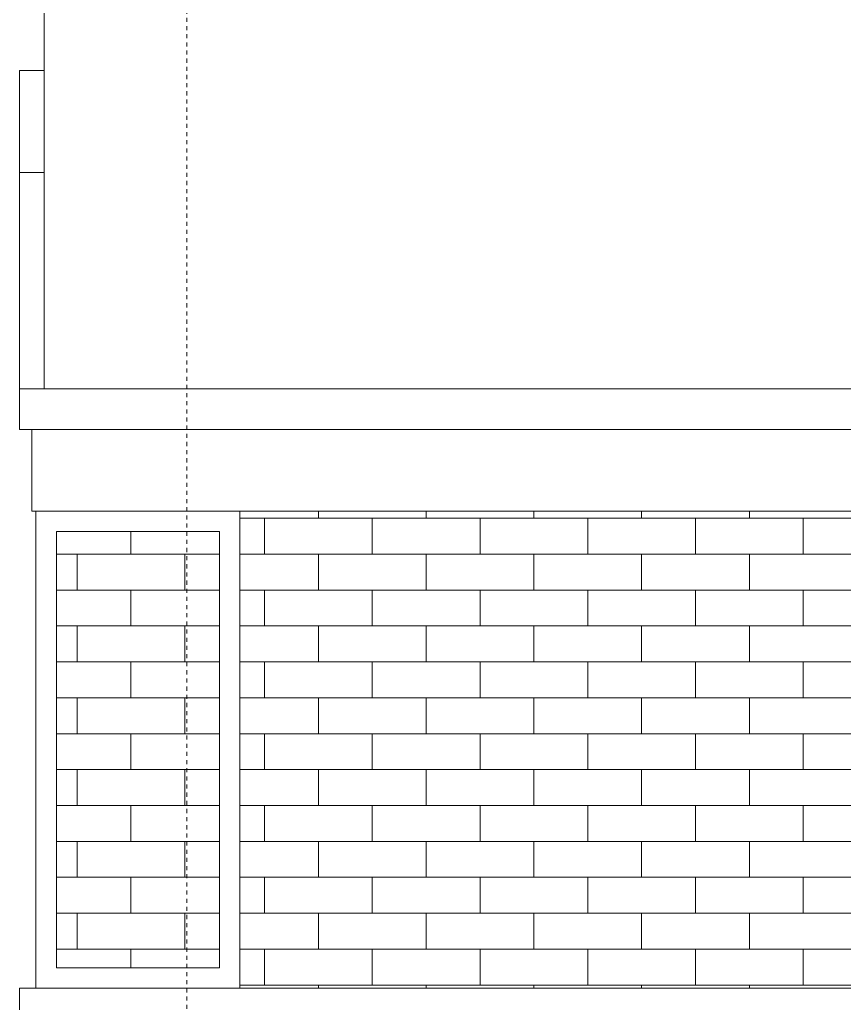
# Model space of a CAD drawing. Header units: millimetres. Extents: x 54 to 1314, y 20 to 614.
# Drawn here: x 307.61 to 327.83, y 195.25 to 219.37 of the extents above; entities that cross this region are included whole.
import ezdxf

# ---------------------------------------------------------------- set-up
doc = ezdxf.new("R2010")
doc.units = ezdxf.units.MM
doc.linetypes.add('CENTER2', pattern=[1.125, 0.75, -0.125, 0.125, -0.125])
for name, color, linetype, lineweight in [('А_КИРПИЧ ОБЛИЦ.', 250, 'Continuous', 30), ('А_ШТУКАТУРКА ФАСАД', 7, 'Continuous', 15), ('ОСИ', 40, 'CENTER2', 18)]:
    doc.layers.add(name, color=color, linetype=linetype, lineweight=lineweight)

msp = doc.modelspace()

# ---------------------------------------------------------------- hatches: boundary and pattern name
at = {"layer": 'А_КИРПИЧ ОБЛИЦ.', "lineweight": 9}
h = msp.add_hatch(dxfattribs=at)
h.set_pattern_fill('AR-BRSTD', color=41, scale=0.013, style=0)
h.set_pattern_definition([(0, (299131.4048, -46894.06874), (0, 0.8806434), []), (90, (299131.4048, -46894.0687), (-1.3208, 0.8806434), [0.8806434, -0.8806434])])
h.paths.add_polyline_path([(356.609, 195.62), (356.609, 207.32), (313.009, 207.32), (313.009, 195.62)])
h = msp.add_hatch(dxfattribs=at)
h.set_pattern_fill('AR-BRSTD', color=41, scale=0.013, style=0)
h.set_pattern_definition([(0, (298882.45945, -46894.06874), (0, 0.8806434), []), (90, (298882.4594, -46894.0687), (-1.3208, 0.8806434), [0.8806434, -0.8806434])])
h.paths.add_polyline_path([(312.509, 196.12), (308.509, 196.12), (308.509, 206.82), (312.509, 206.82)])

# ---------------------------------------------------------------- linework, layer by layer
at = {"layer": 'А_ШТУКАТУРКА ФАСАД', "color": 7}
for p, q in [((308.209, 220.62), (308.209, 210.32)), ((308.209, 218.12), (307.609, 218.12)), ((307.609, 218.12), (307.609, 210.32)), ((308.209, 215.62), (307.609, 215.62)), ((307.609, 210.32), (307.609, 209.32)), ((355.609, 210.32), (307.609, 210.32)), ((307.609, 209.32), (356.609, 209.32)), ((307.909, 209.32), (307.909, 207.32)), ((307.909, 207.32), (356.609, 207.32))]:
    msp.add_line(p, q, dxfattribs=at)
for points in [[(313.009, 207.32), (308.009, 207.32), (308.009, 195.62), (313.009, 195.62)], [(312.509, 206.82), (308.509, 206.82), (308.509, 196.12), (312.509, 196.12)], [(421.209, 194.62), (307.609, 194.62), (307.609, 195.62), (421.209, 195.62)]]:
    msp.add_lwpolyline(points, close=True, dxfattribs=at)
at = {"layer": 'ОСИ', "ltscale": 0.01}
msp.add_line((311.709, 134.514), (311.709, 225.82), dxfattribs=at)

doc.saveas('drawing.dxf')
